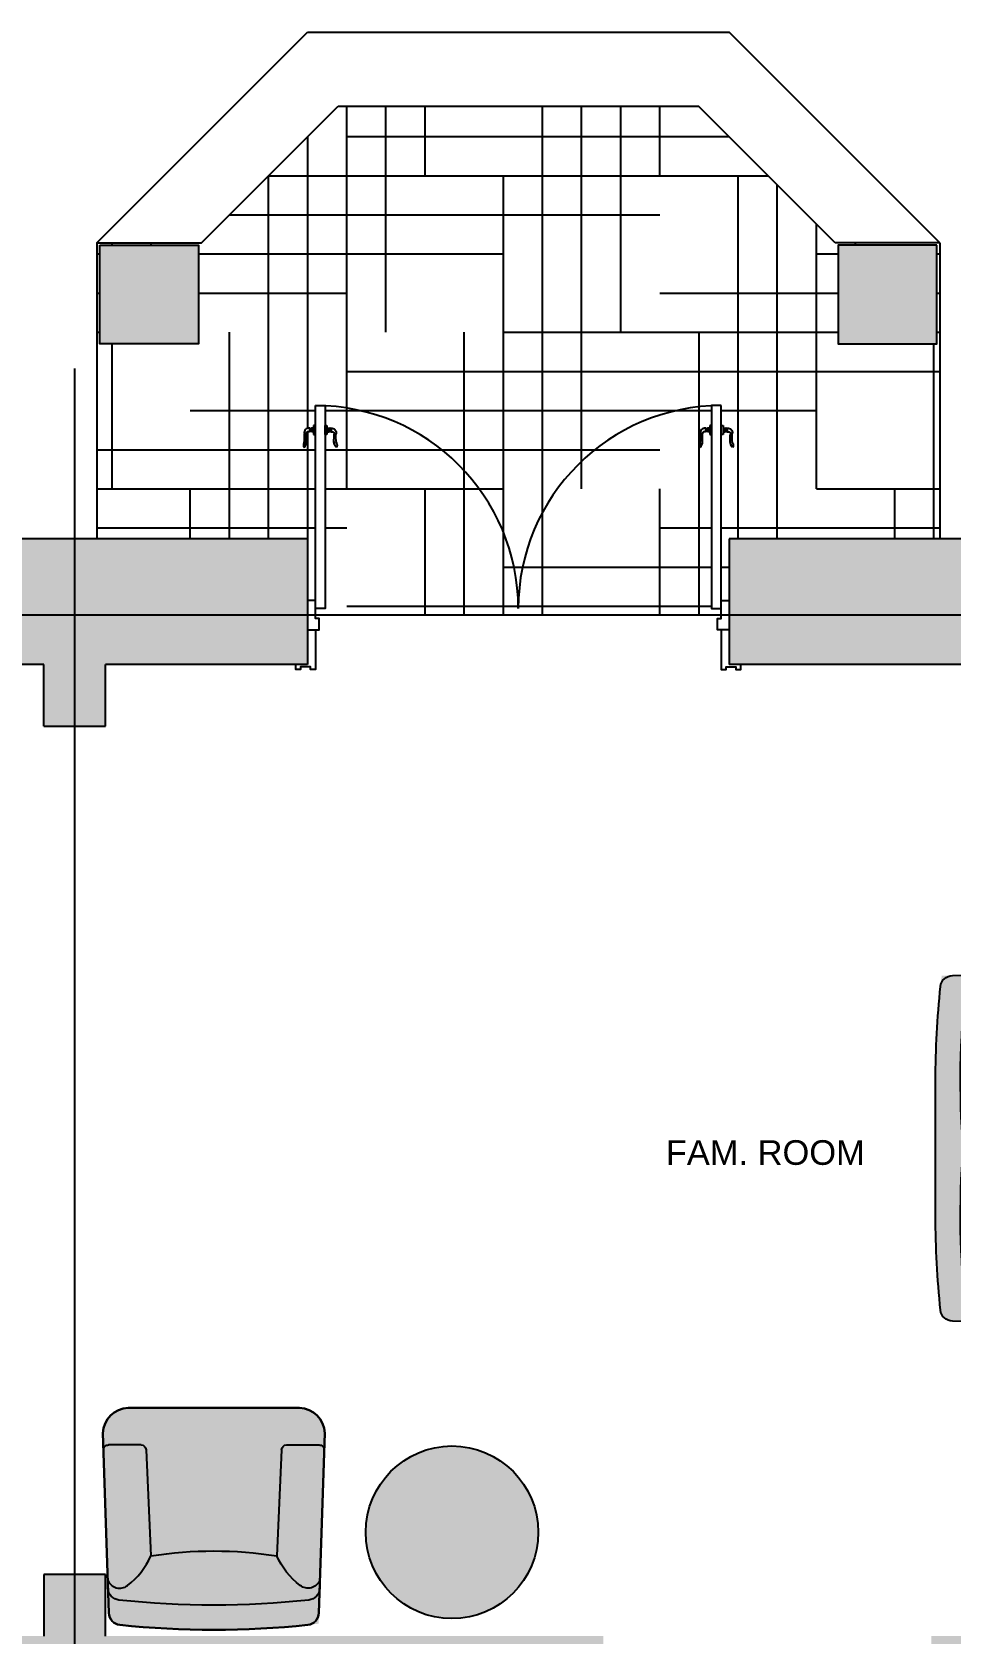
# Model space of a CAD drawing. Header units: millimetres. Extents: x 11159 to 50121, y 18346 to 37577.
# Drawn here: x 16863 to 20590, y 30825 to 37321 of the extents above; entities that cross this region are included whole.
import ezdxf

# ---------------------------------------------------------------- set-up
doc = ezdxf.new("R2010")
doc.units = ezdxf.units.MM
for name, color, linetype in [('axis', 40, 'Continuous'), ('doors', 4, 'Continuous'), ('dwgmodels.com', 19, 'Continuous'), ('floor hatch', 252, 'Continuous'), ('furnhatch', 254, 'Continuous'), ('furniture', 34, 'Continuous'), ('HATCH', 8, 'Continuous'), ('wall', 5, 'Continuous')]:
    doc.layers.add(name, color=color, linetype=linetype)
doc.styles.get("Standard").update_dxf_attribs({"font": 'arial.ttf'})

# ---------------------------------------------------------------- blocks, each defined once
blk = doc.blocks.new('door-handle')
at = {"color": 0}
for p, q in [((-32, 10), (-32, -10.00000000000728)), ((-30, 9), (-32, 9)), ((-30, 9), (-30, -9)), ((-19, 9), (-21, 9)), ((-21, 9), (-21, -9)), ((-19, 10), (-19, -10.00000000000728)), ((-9, 10), (-19, 10)), ((0, 25), (-9, 25)), ((-9, 25), (-9, -25)), ((0, -25), (0, 25)), ((-32, -10.00000000000364), (-40.34172901356942, -10.00000000000364)), ((-30, -9), (-32, -9)), ((-19, -9), (-21, -9)), ((-9, -10), (-19, -10.00000000000364)), ((-9, -25), (0, -25)), ((-61.67027487228916, -93.05419732806331), (-60.75208368415406, -94.01785612024833))]:
    blk.add_line(p, q, dxfattribs=at)
for centre, radius, start, end in [((-34.46362960745319, -14.92424038324498), 25.04570281554129, 84.35495152263769, 191.5747182569977), ((-25.49999999999818, 16.17089144310557), 8.465913068820786, 237.8902061553035, 302.1097938446965), ((-38.8885466585707, -82.44414781276464), 25.13126123219481, 149.3293529319171, 204.972632821159), ((-91.0594398050871, -62.15080612508973), 42.64671855244374, 313.5613391426849, 358.1691581681099), ((-90.1706845965, -63.14248529410906), 42.64671855244374, 313.5613391426849, 358.1691581681099), ((-242.8306956194119, -39.24300342557399), 184.8403687438857, 350.5395445302115, 5.991388819178432), ((-39.67183528947498, -19.52468724937171), 9.54821579143467, 85.9768775786792, 192.3256840784366), ((-595.5908857967352, -61.5688183318307), 548.0530142172786, 359.6930381090062, 4.186108045202766), ((-25.49999999999818, -16.17089144310921), 8.465913068820786, 57.89020615530352, 122.1097938446965)]:
    blk.add_arc(centre, radius, start, end, dxfattribs=at)
blk = doc.blocks.new('love seat (pl)')
at = {"layer": 'furnhatch'}
blk.add_hatch(color=256, dxfattribs=at).paths.add_polyline_path([(701.240785604995, -68.42749617483604), (724.635961843659, -785.9786441439012, -0.4456101909575175), (617.8586588618696, -900.0000000000005), (-617.8586588618757, -900.0000000000005, -0.4456101909574995), (-724.6359618436592, -785.978644143908), (-701.2407856049977, -68.42749617486197, -0.3754867891167299), (-656.5235754257665, -20.13318395889382, -0.026366898923609), (-275.0000000000018, 0), (275.0000000000018, 0, -0.0293741464341837), (699.8241905635008, -24.97924907201786), (701.2276564216061, -68.02481228322833, -0.0020144975150638)])
at = {"color": 0, "linetype": 'ByBlock'}
for p, q in [((-5.784386e-10, -110.5926158753259), (-1.964509e-10, -900.0000000000005)), ((-550.0000000000036, -730.0000000000005), (-530.0000000000018, -300)), ((550.0000000000018, -730.0000000000005), (530.0000000000018, -300)), ((-570.0000000000036, -750.0000000000005), (-702.8001958060013, -749.9999999999995)), ((570.0000000000018, -750.0000000000005), (702.8001958059995, -749.9999999999995))]:
    blk.add_line(p, q, dxfattribs=at)
blk.add_lwpolyline([(622.1020491427935, -900.0000000000005), (-622.1020491427935, -900.0000000000005, -0.4023111055813555), (-725.0000000000018, -797.1440226101126), (-701.2407856049977, -68.42749617486197, -0.3754867891167514), (-656.5235754257665, -20.13318395889382, -0.0263668989236084), (-275.0000000000018, 0), (275.0000000000018, 0, -0.0263668989236083), (656.5235754257646, -20.13318395889382, -0.375486789116749), (701.2407856049958, -68.42749617486197), (725.0000000000018, -797.1440226101126, -0.4023111055813599)], format="xyb", close=True, dxfattribs=at)
for points in [[(704.5251146451046, -169.1608289351529, 0.3731986370762984), (660.0128444089405, -121.089311977239, 0.0466440295326995), (3.846153846121524, -110.4444674015422, -0.0385186031840097), (-3.846153846132438, -110.4444674015422, 0.0466440295326985), (-660.0128444089369, -121.0893119772395, 0.3731986370762985), (-704.525114645101, -169.1608289351529)], [(-705.5737851628073, -201.324499178304, -0.4935908991952783), (-625.0000000000018, -180, -0.1220350289737139), (-530.0000000000018, -300, 0.6438126311632374)], [(705.5737851628055, -201.3244991783049, 0.4935908991952861), (625.0000000000018, -180, 0.1220350289737139), (530.0000000000018, -300, -0.6438126311632374)], [(-530.0000000000018, -300, 0.0802765369676044), (-8.157211716708844, -298.0862712522708, -0.0821222446700056), (8.157211716712482, -298.0862712522708, 0.0802765369676039), (530.0000000000018, -299.9999999999995)]]:
    blk.add_lwpolyline(points, format="xyb", dxfattribs=at)
for centre, start, end in [((-702.8001958060013, -729.9999999999995), 178.1325788597484, 270), ((-570.0000000000036, -730.0000000000005), 270, 0), ((570.0000000000018, -730.0000000000005), 180, 270), ((702.8001958059995, -729.9999999999995), 270, 1.867421140251575)]:
    blk.add_arc(centre, 20, start, end, dxfattribs=at)
at = {"layer": 'dwgmodels.com'}
blk.add_lwpolyline([(-275.0000000000018, 0), (275.0000000000018, 0, -0.0263668989236092), (656.5235754257646, -20.13318395889382, -0.3754867891167794), (701.2407856049958, -68.42749617486197), (725.0000000000018, -797.1440226101126, -0.402311105581334), (622.1020491427935, -900.0000000000005), (-622.1020491427935, -900.0000000000005, -0.4023111055813511), (-725.0000000000018, -797.1440226101126), (-701.2407856049977, -68.42749617486197, -0.3754867891167299), (-656.5235754257665, -20.13318395889382, -0.026366898923609), (-275.0000000000018, 0, 1.5e-15)], format="xyb", dxfattribs=at)
blk = doc.blocks.new('chair (pl)')
at = {"layer": 'furnhatch'}
blk.add_hatch(color=256, dxfattribs=at).paths.add_polyline_path([(426.2407856049978, -68.4274961748976), (449.6359618436583, -785.978644143895, -0.4456101909575017), (342.8586588618895, -899.9999999999995), (-342.8586588618924, -899.9999999999995, -0.445610190957473), (-449.6359618436549, -785.9786441438987), (-426.2407856049922, -68.42749617483378, -0.3754867891165922), (-381.523575425761, -20.13318395889428, -0.0557842505471286), (424.8241905635017, -24.97924907201877), (426.2276564216058, -68.02481228319608, -0.0020144975155329)])
at = {"color": 0, "linetype": 'ByBlock'}
for p, q in [((-275, -729.9999999999995), (-254.9999999999982, -300)), ((275.0000000000018, -729.9999999999995), (255, -300)), ((-295, -749.9999999999995), (-427.8001958059976, -749.9999999999995)), ((295.0000000000018, -750.0000000000005), (427.8001958059995, -749.9999999999995))]:
    blk.add_line(p, q, dxfattribs=at)
blk.add_lwpolyline([(-426.240785604994, -68.42749617486197), (-449.9999999999982, -797.1440226101126, 0.4023111055813555), (-347.1020491427898, -899.9999999999995), (347.1020491427917, -899.9999999999995, 0.4023111055813598), (450.0000000000018, -797.1440226101126), (426.2407856049958, -68.42749617486197, 0.375486789116749), (381.5235754257646, -20.13318395889382, 0.0527704845930587), (-381.5235754257628, -20.13318395889382, 0.3754867891167514)], format="xyb", close=True, dxfattribs=at)
for points in [[(-430.5737851628037, -201.324499178304, -0.4935908991952783), (-349.9999999999982, -180, -0.1220350289737139), (-254.9999999999982, -300, 0.6438126311632374)], [(430.5737851628055, -201.3244991783049, 0.4935908991952861), (350.0000000000018, -180, 0.1220350289737139), (255, -300, -0.6438126311632374)]]:
    blk.add_lwpolyline(points, format="xyb", dxfattribs=at)
for centre, radius, start, end in [((-379.5516693109075, -170.7901728002539), 50, 96.27055580681439, 178.1325788597484), ((1.819e-12, -3625.000000000024), 3525.000000000024, 83.72944419318561, 96.27055580681439), ((379.5516693109112, -170.7901728002539), 50, 1.867421140251575, 83.72944419318561), ((0, 1315.625000000004), 1635.625000000003, 261.0307879808964, 278.9692120191036), ((-427.8001958059976, -729.9999999999995), 20, 178.1325788597484, 270), ((-295, -729.9999999999995), 20, 270, 0), ((295.0000000000018, -729.9999999999995), 20, 180, 270), ((427.8001958059995, -729.9999999999995), 20, 270, 1.867421140251575)]:
    blk.add_arc(centre, radius, start, end, dxfattribs=at)
at = {"layer": 'dwgmodels.com'}
blk.add_lwpolyline([(381.5235754257646, -20.13318395889382, -0.3754867891169279), (426.2407856049977, -68.42749617489244), (450.0000000000018, -797.1440226101254, -0.402311105581345), (347.1020491427844, -899.9999999999995), (-347.1020491427735, -899.9999999999995, -0.4023111055813728), (-449.9999999999982, -797.1440226101226), (-426.2407856049922, -68.42749617483378, -0.3754867891165922), (-381.523575425761, -20.13318395889428, -0.0527704845930586)], format="xyb", close=True, dxfattribs=at)

msp = doc.modelspace()

# ---------------------------------------------------------------- hatches: boundary and pattern name
at = {"layer": 'floor hatch', "linetype": 'ByBlock'}
h = msp.add_hatch(dxfattribs=at)
h.set_pattern_fill('HOUND', color=256, scale=100, style=0)
h.set_pattern_definition([(0, (-45995.88710011335, 7528.377103126636), (635, 158.75), [2540, -1270]), (90, (-45995.88710011335, 7528.377103126636), (-158.75, -635), [2540, -1270])])
edge = h.paths.add_edge_path()
edge.add_line((19618.1128998866, 35806.33275666492), (19658.11289988659, 35806.33275666492))
edge.add_line((19658.11289988659, 35806.33275666492), (19658.11289988659, 35726.33275666522))
edge.add_line((19658.11289988659, 35726.33275666521), (19665.41202355939, 35726.33275666125))
edge.add_line((19665.41202355939, 35726.33275666125), (19665.41202355326, 35715.03757586321))
edge.add_line((19665.41202355326, 35715.03757586321), (19674.44816819171, 35715.03757585832))
edge.add_line((19674.44816819171, 35715.03757585832), (19674.4481681913, 35714.28456380511))
edge.add_ellipse((19677.83672243364, 35719.68433149216), major_axis=(4.507759472685954, 4.507759472685955), ratio=0.9999999999994202, start_angle=192.8902061243134, end_angle=257.1097938136336)
edge.add_line((19682.73130077677, 35714.71797130877), (19682.73130077694, 35715.03757585384))
edge.add_ellipse((19684.58644355582, 35696.26932242732), major_axis=(13.33583314630095, 13.33583314630095), ratio=0.9999999999999573, start_angle=303.4252817120066, end_angle=410.64504844634007, ccw=False)
edge.add_ellipse((19841.48935574343, 35677.95700065257), major_axis=(98.42008964258814, 98.42008964258814), ratio=0.9999999999997886, start_angle=129.0086111498177, end_angle=144.4604554387857)
edge.add_ellipse((19687.91845940222, 35645.42601829996), major_axis=(-13.38138957478378, 13.38138957478378), ratio=0.9999999999994675, start_angle=200.0273671478493, end_angle=255.6706470370682, ccw=False)
edge.add_ellipse((19726.53452739137, 35659.96040280246), major_axis=(22.70766873827266, 22.70766873827266), ratio=0.99999999999871, start_angle=136.8308418008865, end_angle=181.3840609215048, ccw=False)
edge.add_ellipse((20107.12203082799, 35661.14539278685), major_axis=(291.8162691130278, 291.8162691130279), ratio=0.9999999999999222, start_angle=130.8138919237948, end_angle=135.3069618599912, ccw=False)
edge.add_ellipse((19688.50828520807, 35692.80513048489), major_axis=(5.084042303677617, 5.084042303677619), ratio=0.9999999999987264, start_angle=302.6743158905746, end_angle=400.9768775475098)
edge.add_line((19689.01272326057, 35699.97733478638), (19681.22527666239, 35699.97733479059))
edge.add_line((19681.22527666239, 35699.97733479059), (19681.22527666281, 35700.73034684379))
edge.add_ellipse((19677.83672242046, 35695.33057915676), major_axis=(4.507759472683975, 4.507759472683976), ratio=0.9999999999994202, start_angle=372.8902061243134, end_angle=437.1097938136336)
edge.add_line((19672.94214407733, 35700.29693934014), (19672.94214407715, 35699.97733479508))
edge.add_line((19672.94214407715, 35699.97733479508), (19665.41202354511, 35699.97733479916))
edge.add_line((19665.41202354511, 35699.97733479916), (19665.41202353901, 35688.68215400112))
edge.add_line((19665.41202353901, 35688.68215400112), (19658.11289988659, 35688.68215400507))
edge.add_line((19658.11289988659, 35688.68215400507), (19658.11289988659, 35016.37710312617))
edge.add_line((19658.11289988659, 35016.37710312617), (19690.11289988665, 35016.37710312617))
edge.add_line((19690.11289988665, 35016.37710312617), (19690.11289988665, 35266.37710312664))
edge.add_line((19690.11289988665, 35266.37710312664), (20545.11289988665, 35266.37710312664))
edge.add_line((20545.11289988665, 35266.37710312664), (20545.11289988665, 36466.37710312664))
edge.add_line((20545.11289988665, 36466.37710312664), (20120.84883117475, 36466.37710312664))
edge.add_line((20120.84883117475, 36466.37710312664), (19565.84883117474, 37021.37710312662))
edge.add_line((19565.84883117474, 37021.37710312662), (18104.37696859856, 37021.37710312663))
edge.add_line((18104.37696859856, 37021.37710312664), (17549.37696859856, 36466.37710312664))
edge.add_line((17549.37696859856, 36466.37710312664), (17125.11289988665, 36466.37710312664))
edge.add_line((17125.11289988665, 36466.37710312664), (17125.11289988666, 35266.37710312664))
edge.add_line((17125.11289988666, 35266.37710312664), (17980.11289988666, 35266.37710312664))
edge.add_line((17980.11289988666, 35266.37710312664), (17980.11289988666, 35016.37710312617))
edge.add_line((17980.11289988666, 35016.37710312617), (18012.11289988671, 35016.37710312617))
edge.add_line((18012.11289988671, 35016.37710312617), (18012.1128998867, 35688.68215400506))
edge.add_line((18012.1128998867, 35688.68215400506), (18004.81377623428, 35688.68215400112))
edge.add_line((18004.81377623428, 35688.68215400112), (18004.81377622815, 35699.97733479916))
edge.add_line((18004.81377622815, 35699.97733479916), (17995.77763158973, 35699.97733479425))
edge.add_line((17995.77763158973, 35699.97733479425), (17995.77763158931, 35700.73034684746))
edge.add_ellipse((17992.38907735283, 35695.33057915676), major_axis=(4.5077594726853, 4.5077594726853), ratio=0.9999999999999055, start_angle=12.89020618631099, end_angle=77.10979387568656)
edge.add_line((17987.49449900432, 35700.29693933485), (17987.4944990045, 35699.97733478978))
edge.add_line((17987.4944990045, 35699.97733478978), (17981.21307651272, 35699.97733478638))
edge.add_ellipse((17981.71751456521, 35692.80513048489), major_axis=(-5.084042303673758, 5.084042303673758), ratio=0.9999999999999085, start_angle=-40.97687754771405, end_angle=57.32568410942537)
edge.add_ellipse((17563.1037689453, 35661.14539278685), major_axis=(291.8162691121966, 291.8162691121965), ratio=0.9999999999999151, start_angle=314.69303814000875, end_angle=319.18610807620524, ccw=False)
edge.add_ellipse((17943.69127238193, 35659.96040280246), major_axis=(22.70766873827288, 22.70766873827287), ratio=0.9999999999999489, start_angle=268.6159390784858, end_angle=313.1691581991131, ccw=False)
edge.add_ellipse((17982.30734037106, 35645.42601829996), major_axis=(-13.38138957476539, 13.38138957476539), ratio=0.9999999999998568, start_angle=14.329352962920723, end_angle=69.97263285216923, ccw=False)
edge.add_ellipse((17828.73644402986, 35677.95700065257), major_axis=(-98.42008964259192, 98.42008964259198), ratio=0.9999999999997885, start_angle=215.5395445612147, end_angle=230.9913888501819)
edge.add_ellipse((17985.63935621746, 35696.26932242732), major_axis=(13.33583314629865, 13.33583314629865), ratio=0.9999999999999089, start_angle=39.35495155363799, end_angle=146.5747182879978, ccw=False)
edge.add_line((17989.00052310264, 35715.24273545463), (17989.00052310315, 35714.28456380145))
edge.add_ellipse((17992.38907733966, 35719.68433149216), major_axis=(4.50775947268728, 4.507759472687279), ratio=0.999999999999906, start_angle=192.890206186311, end_angle=257.1097938756865)
edge.add_line((17997.28365568816, 35714.71797131406), (17997.28365568799, 35715.03757585913))
edge.add_line((17997.28365568799, 35715.03757585914), (18004.81377622002, 35715.03757586321))
edge.add_line((18004.81377622002, 35715.03757586321), (18004.81377621389, 35726.33275666125))
edge.add_line((18004.81377621389, 35726.33275666125), (18012.11289988671, 35726.3327566652))
edge.add_line((18012.11289988671, 35726.3327566652), (18012.1128998867, 35806.33275666491))
edge.add_line((18012.1128998867, 35806.33275666492), (18052.11289988671, 35806.33275666492))
edge.add_line((18052.11289988671, 35806.33275666492), (18052.11289988671, 35726.33275666756))
edge.add_line((18052.11289988671, 35726.33275666755), (18058.36799319215, 35726.33275666417))
edge.add_line((18058.36799319215, 35726.33275666417), (18058.36799318605, 35715.03757586438))
edge.add_line((18058.36799318605, 35715.03757586438), (18067.40413782588, 35715.03757585949))
edge.add_line((18067.40413782588, 35715.03757585949), (18067.40413782548, 35714.28456380617))
edge.add_ellipse((18070.79269206832, 35719.68433149403), major_axis=(-4.507759473382193, 4.507759473382192), ratio=0.9999999999999059, start_angle=102.8902061243053, end_angle=167.1097938136972)
edge.add_line((18075.68727041221, 35714.71797130989), (18075.68727041239, 35715.03757585499))
edge.add_ellipse((18077.54241319156, 35696.26932242559), major_axis=(-13.33583314836173, 13.33583314836173), ratio=0.9999999999999503, start_angle=213.425281712002, end_angle=320.64504844635235, ccw=False)
edge.add_ellipse((18234.44532540342, 35677.95700064801), major_axis=(98.42008965791825, 98.42008965791827), ratio=0.9999999999999079, start_angle=129.0086111498186, end_angle=144.4604554387865)
edge.add_ellipse((18080.87442903848, 35645.42601829036), major_axis=(-13.38138957684243, 13.38138957684243), ratio=0.9999999999997629, start_angle=200.0273671478305, end_angle=255.67064703707558, ccw=False)
edge.add_ellipse((18119.49049703358, 35659.96040279511), major_axis=(22.70766874178189, 22.7076687417819), ratio=0.9999999999996787, start_angle=136.830841800883, end_angle=181.3840609215113, ccw=False)
edge.add_ellipse((18500.07800052904, 35661.14539277968), major_axis=(-291.8162691568838, 291.8162691568838), ratio=0.9999999999998809, start_angle=40.81389192379481, end_angle=45.30696185999119, ccw=False)
edge.add_ellipse((18081.46425484442, 35692.80513048262), major_axis=(-5.084042304459623, 5.084042304459622), ratio=0.9999999999996781, start_angle=212.6743158905779, end_angle=310.9768775479387)
edge.add_line((18081.96869289694, 35699.97733478522), (18074.1812462976, 35699.97733478943))
edge.add_line((18074.1812462976, 35699.97733478942), (18074.18124629801, 35700.73034684274))
edge.add_ellipse((18070.79269205515, 35695.33057915488), major_axis=(-4.507759473382193, 4.507759473382192), ratio=0.9999999999999059, start_angle=282.8902061243053, end_angle=347.1097938136971)
edge.add_line((18065.89811371126, 35700.29693933902), (18065.89811371109, 35699.97733479392))
edge.add_line((18065.89811371109, 35699.97733479392), (18058.36799317788, 35699.97733479799))
edge.add_line((18058.36799317788, 35699.97733479799), (18058.36799317179, 35688.6821539982))
edge.add_line((18058.36799317179, 35688.6821539982), (18052.11289988671, 35688.68215400159))
edge.add_line((18052.11289988671, 35688.68215400158), (18052.11289988671, 34983.37710312687))
edge.add_line((18052.11289988671, 34983.37710312688), (18012.11289988665, 34983.37710312687))
edge.add_line((18012.11289988665, 34983.37710312687), (18012.1128998867, 34956.37710312664))
edge.add_line((18012.1128998867, 34956.37710312664), (19658.1128998866, 34956.37710312664))
edge.add_line((19658.1128998866, 34956.37710312664), (19658.11289988665, 34983.37710312687))
edge.add_line((19658.11289988665, 34983.37710312687), (19618.11289988659, 34983.37710312687))
edge.add_line((19618.11289988659, 34983.37710312687), (19618.11289988659, 35688.68215400158))
edge.add_line((19618.11289988659, 35688.68215400158), (19611.8578066015, 35688.6821539982))
edge.add_line((19611.8578066015, 35688.6821539982), (19611.85780659539, 35699.97733479799))
edge.add_line((19611.85780659539, 35699.97733479799), (19602.82166195556, 35699.9773347931))
edge.add_line((19602.82166195556, 35699.9773347931), (19602.82166195514, 35700.73034684642))
edge.add_ellipse((19599.43310771814, 35695.33057915488), major_axis=(-4.507759473380865, 4.507759473380865), ratio=0.9999999999994202, start_angle=-77.10979381364177, end_angle=-12.89020612430528)
edge.add_line((19594.53852936887, 35700.29693933373), (19594.53852936905, 35699.97733478861))
edge.add_line((19594.53852936905, 35699.97733478861), (19588.25710687638, 35699.97733478522))
edge.add_ellipse((19588.76154492887, 35692.80513048262), major_axis=(-5.084042304458372, 5.084042304458373), ratio=0.9999999999994538, start_angle=-40.97687754818066, end_angle=57.32568410943449)
edge.add_ellipse((19170.14779924425, 35661.14539277968), major_axis=(-291.8162691594942, 291.8162691594943), ratio=0.9999999999991793, start_angle=224.6930381400088, end_angle=229.1861080762052, ccw=False)
edge.add_ellipse((19550.7353027397, 35659.96040279511), major_axis=(22.70766874181639, 22.70766874181639), ratio=0.9999999999984488, start_angle=268.6159390784887, end_angle=313.1691581991174, ccw=False)
edge.add_ellipse((19589.35137073482, 35645.42601829036), major_axis=(13.38138957684622, 13.38138957684621), ratio=0.9999999999997615, start_angle=104.3293529629357, end_angle=159.9726328521602, ccw=False)
edge.add_ellipse((19435.78047436987, 35677.95700064801), major_axis=(-98.42008965791825, 98.42008965791827), ratio=0.9999999999999079, start_angle=215.5395445612135, end_angle=230.9913888501814)
edge.add_ellipse((19592.68338658173, 35696.26932242559), major_axis=(13.33583314836379, 13.33583314836379), ratio=0.9999999999995106, start_angle=39.354951553647595, end_angle=146.574718287998, ccw=False)
edge.add_line((19596.04455346742, 35715.24273545583), (19596.04455346795, 35714.2845638025))
edge.add_ellipse((19599.43310770496, 35719.68433149403), major_axis=(-4.507759473380865, 4.507759473380865), ratio=0.9999999999994202, start_angle=102.8902061863582, end_angle=167.1097938756947)
edge.add_line((19604.32768605422, 35714.71797131519), (19604.32768605404, 35715.0375758603))
edge.add_line((19604.32768605404, 35715.0375758603), (19611.85780658726, 35715.03757586438))
edge.add_line((19611.85780658726, 35715.03757586438), (19611.85780658113, 35726.33275666417))
edge.add_line((19611.85780658113, 35726.33275666417), (19618.11289988659, 35726.33275666755))
edge.add_line((19618.11289988659, 35726.33275666754), (19618.1128998866, 35806.33275666491))
h.paths.add_polyline_path([(20132.9808655307, 36456.37710312664), (20532.9808655307, 36456.37710312664), (20532.9808655307, 36056.37710312665), (20132.9808655307, 36056.37710312664)], flags=16)
h.paths.add_polyline_path([(17537.2449342426, 36056.37710312664), (17137.2449342426, 36056.37710312664), (17137.2449342426, 36456.37710312664), (17537.24493424261, 36456.37710312664)], flags=16)
at = {"layer": 'furniture'}
h = msp.add_hatch(color=254, dxfattribs=at)
edge = h.paths.add_edge_path()
edge.add_arc((18566.10443656258, 31237.10424983241), 350, 0, 360)
at = {"layer": 'HATCH', "true_color": 0x2b2b2b}
h = msp.add_hatch(color=250, dxfattribs=at)
h.dxf.hatch_style = 1
h.paths.add_polyline_path([(28745.11289988665, 35266.37710312664), (23290.11289988665, 35266.37710312664), (23290.11289988665, 34756.37710312664), (24035.11289988665, 34756.37710312664), (24035.11289988665, 33047.46580756808), (23905.11289988663, 33047.46580756807), (23905.11289988665, 32525.28839868515), (24035.11289988665, 32525.28839868515), (24035.11289988665, 30816.37710312666), (20510.11289988665, 30816.37710312666), (20510.11289988663, 29176.37710312665), (20835.11289988665, 29176.37710312665), (20835.11289988665, 29296.37710312665), (20760.11289988663, 29296.37710312665), (20760.11289988665, 30696.37710312666), (21640.11289988665, 30696.37710312666), (21640.11289988665, 29296.37710312664), (21545.11289988665, 29296.37710312664), (21545.11289988665, 29176.37710312664), (21855.11289988665, 29176.37710312664), (21855.11289988665, 29296.37710312664), (21760.11289988665, 29296.37710312664), (21760.11289988665, 30696.37710312665), (23235.11289988665, 30696.37710312665), (23235.11289988666, 30296.37710312665), (24035.11289988663, 30296.37710312665), (24035.11289988662, 29296.37710312665), (22565.11289988665, 29296.37710312665), (22565.11289988665, 29176.37710312665), (23290.11374035006, 29176.37710312665), (23290.11374035006, 28981.37710312666), (23410.11374035006, 28981.37710312666), (23410.11374035006, 29176.37710312665), (24425.11289988665, 29176.37710312666), (24425.11289988665, 28981.37710312666), (24545.11289988665, 28981.37710312666), (24545.11289988665, 34756.37710312664), (28235.11289988665, 34756.37710312664), (28235.11289988665, 26756.37710312664), (27990.11289988665, 26756.37710312664), (27990.11289988665, 26246.37710312664), (28745.11289988665, 26246.37710312664)])
h.paths.add_polyline_path([(24035.11289988665, 30416.37710312665), (23355.11289988666, 30416.37710312666), (23355.11289988665, 30696.37710312665), (24035.11289988665, 30696.37710312665)], flags=16)
h.paths.add_polyline_path([(24790.11289988665, 26756.37710312664), (24545.11289988665, 26756.37710312664), (24545.11289988665, 28171.37710312666), (24425.11289988665, 28171.37710312666), (24425.11289988665, 27976.37710312666), (23410.11374035006, 27976.37710312666), (23410.11374035006, 28171.37710312666), (23290.11374035006, 28171.37710312666), (23290.11374035006, 27976.37710312666), (22565.11289988665, 27976.37710312666), (22565.11289988665, 27856.37710312666), (24035.11289988665, 27856.37710312666), (24035.11289988665, 24356.37710312664), (23500.11289988665, 24356.37710312664), (23500.11289988665, 23846.37710312664), (24545.11289988665, 23846.37710312664), (24545.11289988665, 26246.37710312664), (24790.11289988665, 26246.37710312664)])
h.paths.add_polyline_path([(21990.11289988665, 24356.37710312664), (21230.11289988665, 24356.37710312664), (21230.11289988665, 27856.37710312666), (21855.11289988665, 27856.37710312666), (21855.11289988665, 27976.37710312666), (20510.11289988665, 27976.37710312666), (20510.11289988665, 27856.37710312666), (21110.11289988665, 27856.37710312666), (21110.11289988665, 24356.37710312664), (20760.11289988662, 24356.37710312664), (20760.11289988662, 24506.37710312664), (20510.11289988665, 24506.37710312664), (20510.11289988665, 23756.37710312664), (20045.11289988665, 23756.37710312664), (20045.11289988665, 23246.37710312664), (20945.11289988665, 23246.37710312664), (20945.11289988665, 23846.37710312664), (21990.11289988665, 23846.37710312664)])
h.paths.add_polyline_path([(17625.11289988665, 23756.37710312664), (17160.11289988665, 23756.37710312664), (17160.11289988665, 24551.33275666475), (16910.11289988665, 24551.33275666475), (16910.11289988665, 24356.37710312664), (15680.11289988665, 24356.37710312664), (15680.11289988665, 23846.37710312664), (16725.11289988665, 23846.37710312664), (16725.11289988665, 23246.37710312664), (17625.11289988665, 23246.37710312664)])
h.paths.add_polyline_path([(14170.11289988665, 24356.37710312664), (13635.11289988665, 24356.37710312664), (13635.11289988666, 27856.37710312659), (16910.11289988663, 27856.37710312667), (16910.11289988664, 26261.33275666475), (17160.11289988664, 26261.33275666475), (17160.11289988665, 30816.37710312664), (17160.11289988665, 31066.37710312664), (16910.11289988666, 31066.37710312664), (16910.11289988666, 30816.37710312663), (16090.11289988669, 30816.37710312663), (16090.11289988669, 30696.37710312663), (16910.11289988666, 30696.37710312663), (16910.11289988663, 27976.37710312667), (13635.11289988667, 27976.37710312659), (13635.11289988666, 28801.37710312664), (13125.11289988665, 28801.37710312664), (13125.11289988665, 23846.37710312664), (14170.11289988665, 23846.37710312664)])
h.paths.add_polyline_path([(13635.11289988665, 34756.37710312664), (14380.11289988666, 34756.37710312664), (14380.11289988666, 35266.37710312664), (13125.11289988665, 35266.37710312664), (13125.11289988664, 30311.37710312664), (13635.11289988665, 30311.37710312664), (13635.11289988665, 30696.37710312663), (14380.11289988663, 30696.37710312663), (14380.11289988663, 30816.37710312663), (13635.11289988665, 30816.37710312663)])
h.paths.add_polyline_path([(17980.11289988665, 35266.37710312664), (16090.11289988666, 35266.37710312664), (16090.11289988666, 34756.37710312664), (16910.11289988666, 34756.37710312664), (16910.11289988666, 34506.37710312664), (17160.11289988662, 34506.37710312664), (17160.11289988662, 34756.37710312664), (17980.11289988665, 34756.37710312664)])
h.paths.add_polyline_path([(21580.11289988665, 35266.37710312664), (19690.11289988665, 35266.37710312664), (19690.11289988665, 34756.37710312664), (21580.11289988665, 34756.37710312664)])
h.paths.add_polyline_path([(20532.9808655307, 36456.37710312664), (20132.9808655307, 36456.37710312664), (20132.9808655307, 36056.37710312664), (20532.9808655307, 36056.37710312664)])
h.paths.add_polyline_path([(17537.2449342426, 36456.37710312664), (17137.2449342426, 36456.37710312664), (17137.2449342426, 36056.37710312664), (17537.2449342426, 36056.37710312664)])
h.paths.add_polyline_path([(20945.11289988665, 21356.37710312664), (20435.11289988665, 21356.37710312664), (20435.11289988665, 20846.37710312664), (20945.11289988665, 20846.37710312664)])
h.paths.add_polyline_path([(17235.11289988665, 21356.37710312664), (16725.11289988665, 21356.37710312664), (16725.11289988665, 20846.37710312664), (17235.11289988665, 20846.37710312664)])
h.paths.add_polyline_path([(19180.11289988669, 30816.37710312666), (17160.11289988665, 30816.37710312667), (17160.11289988665, 30696.37710312664), (19180.11289988669, 30696.37710312665)])

# ---------------------------------------------------------------- linework, layer by layer
at = {"layer": 'axis'}
for p, q in [((17035.11289988665, 35956.37710312664), (17035.11289988665, 18746.37710312664)), ((29161.11289988665, 34956.37710312664), (11559.0141511984, 34956.37710312664))]:
    msp.add_line(p, q, dxfattribs=at)
at = {"layer": 'doors'}
for centre, start, end in [((18012.11289988671, 34983.37710312687), 0, 90), ((19658.11289988659, 34983.37710312687), 90, 180)]:
    msp.add_arc(centre, 822.9556535380509, start, end, dxfattribs=at)
at = {"layer": 'furniture', "color": 34, "linetype": 'ByBlock'}
for points in [[(18012.11289988671, 35806.33275666492), (18052.11289988671, 35806.33275666492), (18052.11289988671, 34983.37710312687), (18012.11289988671, 34983.37710312687), (18012.11289988671, 35806.33275666492)], [(19658.11289988659, 35806.33275666492), (19618.11289988659, 35806.33275666492), (19618.11289988659, 34983.37710312687), (19658.11289988659, 34983.37710312687), (19658.11289988659, 35806.33275666492)], [(17980.11289988665, 35016.37710312664), (17980.11289988665, 34896.37710312664), (18027.11289988665, 34896.37710312664), (18027.11289988671, 34943.37710312687), (18012.11289988671, 34943.37710312687), (18012.11289988659, 35016.37710312617), (17980.11289988665, 35016.37710312617)], [(19690.11289988665, 35016.37710312664), (19690.11289988665, 34896.37710312664), (19643.11289988665, 34896.37710312664), (19643.11289988659, 34943.37710312687), (19658.11289988659, 34943.37710312687), (19658.11289988671, 35016.37710312617), (19690.11289988665, 35016.37710312617)], [(18012.11289988671, 34896.37710312664), (18012.11289988671, 34736.37710312722), (17992.11289988671, 34736.37710312722), (17992.11289988659, 34746.37710312722), (17952.11289988665, 34746.37710312722), (17952.11289988665, 34736.37710312722), (17932.11289988665, 34736.37710312722), (17932.11289988665, 34756.3771031267)], [(19658.02420696281, 34896.37710312664), (19658.02420696281, 34736.37710312722), (19678.02420696281, 34736.37710312722), (19678.02420696293, 34746.37710312722), (19718.02420696287, 34746.37710312722), (19718.02420696287, 34736.37710312722), (19738.02420696287, 34736.37710312722), (19738.02420696287, 34756.3771031267)]]:
    msp.add_lwpolyline(points, dxfattribs=at)
at = {"layer": 'furniture', "color": 34}
msp.add_circle((18566.10443656258, 31237.10424983241), 350, dxfattribs=at)
at = {"layer": 'wall', "color": 0}
for p, q in [((17125.11289988665, 36466.37710312664), (17980.11289988665, 37321.37710312664)), ((17980.11289988665, 37321.37710312664), (19690.11289988665, 37321.37710312664)), ((20545.11289988665, 36466.37710312664), (19690.11289988665, 37321.37710312664)), ((17549.37696859857, 36466.37710312664), (18104.37696859857, 37021.37710312664)), ((18104.37696859856, 37021.37710312663), (19565.84883117474, 37021.37710312663)), ((20120.84883117474, 36466.37710312664), (19565.84883117474, 37021.37710312663)), ((17125.11289988665, 36466.37710312664), (17125.11289988665, 35266.37710312664)), ((17125.11289988665, 36466.37710312664), (17549.37696859856, 36466.37710312664)), ((20545.11289988665, 36466.37710312664), (20120.84883117474, 36466.37710312664)), ((20545.11289988665, 36466.37710312664), (20545.11289988665, 35266.37710312664))]:
    msp.add_line(p, q, dxfattribs=at)
at = {"layer": 'wall', "color": 5}
for p, q in [((17980.11289988665, 35266.37710312664), (16090.11289988666, 35266.37710312664)), ((17980.11289988665, 35266.37710312664), (17980.11289988665, 34756.37710312664)), ((21580.11289988665, 35266.37710312664), (19690.11289988665, 35266.37710312664)), ((19690.11289988665, 35266.37710312664), (19690.11289988665, 34756.37710312664)), ((16910.11289988666, 34756.37710312664), (16090.11289988667, 34756.37710312664)), ((16910.11289988666, 34506.37710312664), (16910.11289988666, 34756.37710312664)), ((17980.11289988665, 34756.37710312664), (17160.11289988662, 34756.37710312664)), ((17160.11289988662, 34506.37710312664), (17160.11289988662, 34756.37710312664)), ((21580.11289988665, 34756.37710312664), (19690.11289988665, 34756.37710312664)), ((16910.11289988662, 34506.37710312664), (17160.11289988662, 34506.37710312664)), ((16910.11289988666, 31066.37710312664), (16910.11289988666, 30816.37710312663)), ((17160.11289988666, 31066.37710312664), (16910.11289988666, 31066.37710312664)), ((17160.11289988666, 30816.37710312664), (17160.11289988666, 31066.37710312664))]:
    msp.add_line(p, q, dxfattribs=at)
for points in [[(17137.2449342426, 36456.37710312664), (17537.2449342426, 36456.37710312664), (17537.2449342426, 36056.37710312664), (17137.2449342426, 36056.37710312664), (17137.2449342426, 36456.37710312664)], [(20532.9808655307, 36456.37710312664), (20132.9808655307, 36456.37710312664), (20132.9808655307, 36056.37710312664), (20532.9808655307, 36056.37710312664), (20532.9808655307, 36456.37710312664)]]:
    msp.add_lwpolyline(points, dxfattribs=at)

# ---------------------------------------------------------------- block references
at = {"layer": 'furniture', "color": 34, "linetype": 'ByBlock', "zscale": 0.0753012053243695}
for p, xscale, yscale in [((18011.59088470291, 35707.50745533485), 0.7530120532028377, 0.7530120532028377), ((19618.63491507119, 35707.50745533485), 0.753012053319253, 0.753012053319253)]:
    msp.add_blockref('door-handle', p, dxfattribs=dict(at, xscale=xscale, yscale=yscale))
at = {"layer": 'furniture', "color": 34, "linetype": 'ByBlock', "zscale": 0.0753012053243695, "rotation": 359.9999999689974}
for p, xscale, yscale in [((18051.5908847021, 35707.50745533485), -0.753012053319253, 0.753012053319253), ((19658.63491507038, 35707.50745533485), -0.7530120532028377, 0.7530120532028377)]:
    msp.add_blockref('door-handle', p, dxfattribs=dict(at, xscale=xscale, yscale=yscale))
at = {"layer": 'furniture', "color": 34, "rotation": 90}
msp.add_blockref('love seat (pl)', (20527.62008841435, 32794.1673315689), dxfattribs=at)
at = {"layer": 'furniture', "color": 34, "xscale": -1, "rotation": 180}
msp.add_blockref('chair (pl)', (17600.11289988663, 30841.37710312664), dxfattribs=at)

# ---------------------------------------------------------------- texts
at = {"color": 3, "linetype": 'Continuous', "insert": (19433.47187569362, 32827.25615593288), "char_height": 100, "attachment_point": 1}
msp.add_mtext('FAM. ROOM', dxfattribs=at)

doc.saveas('drawing.dxf')
